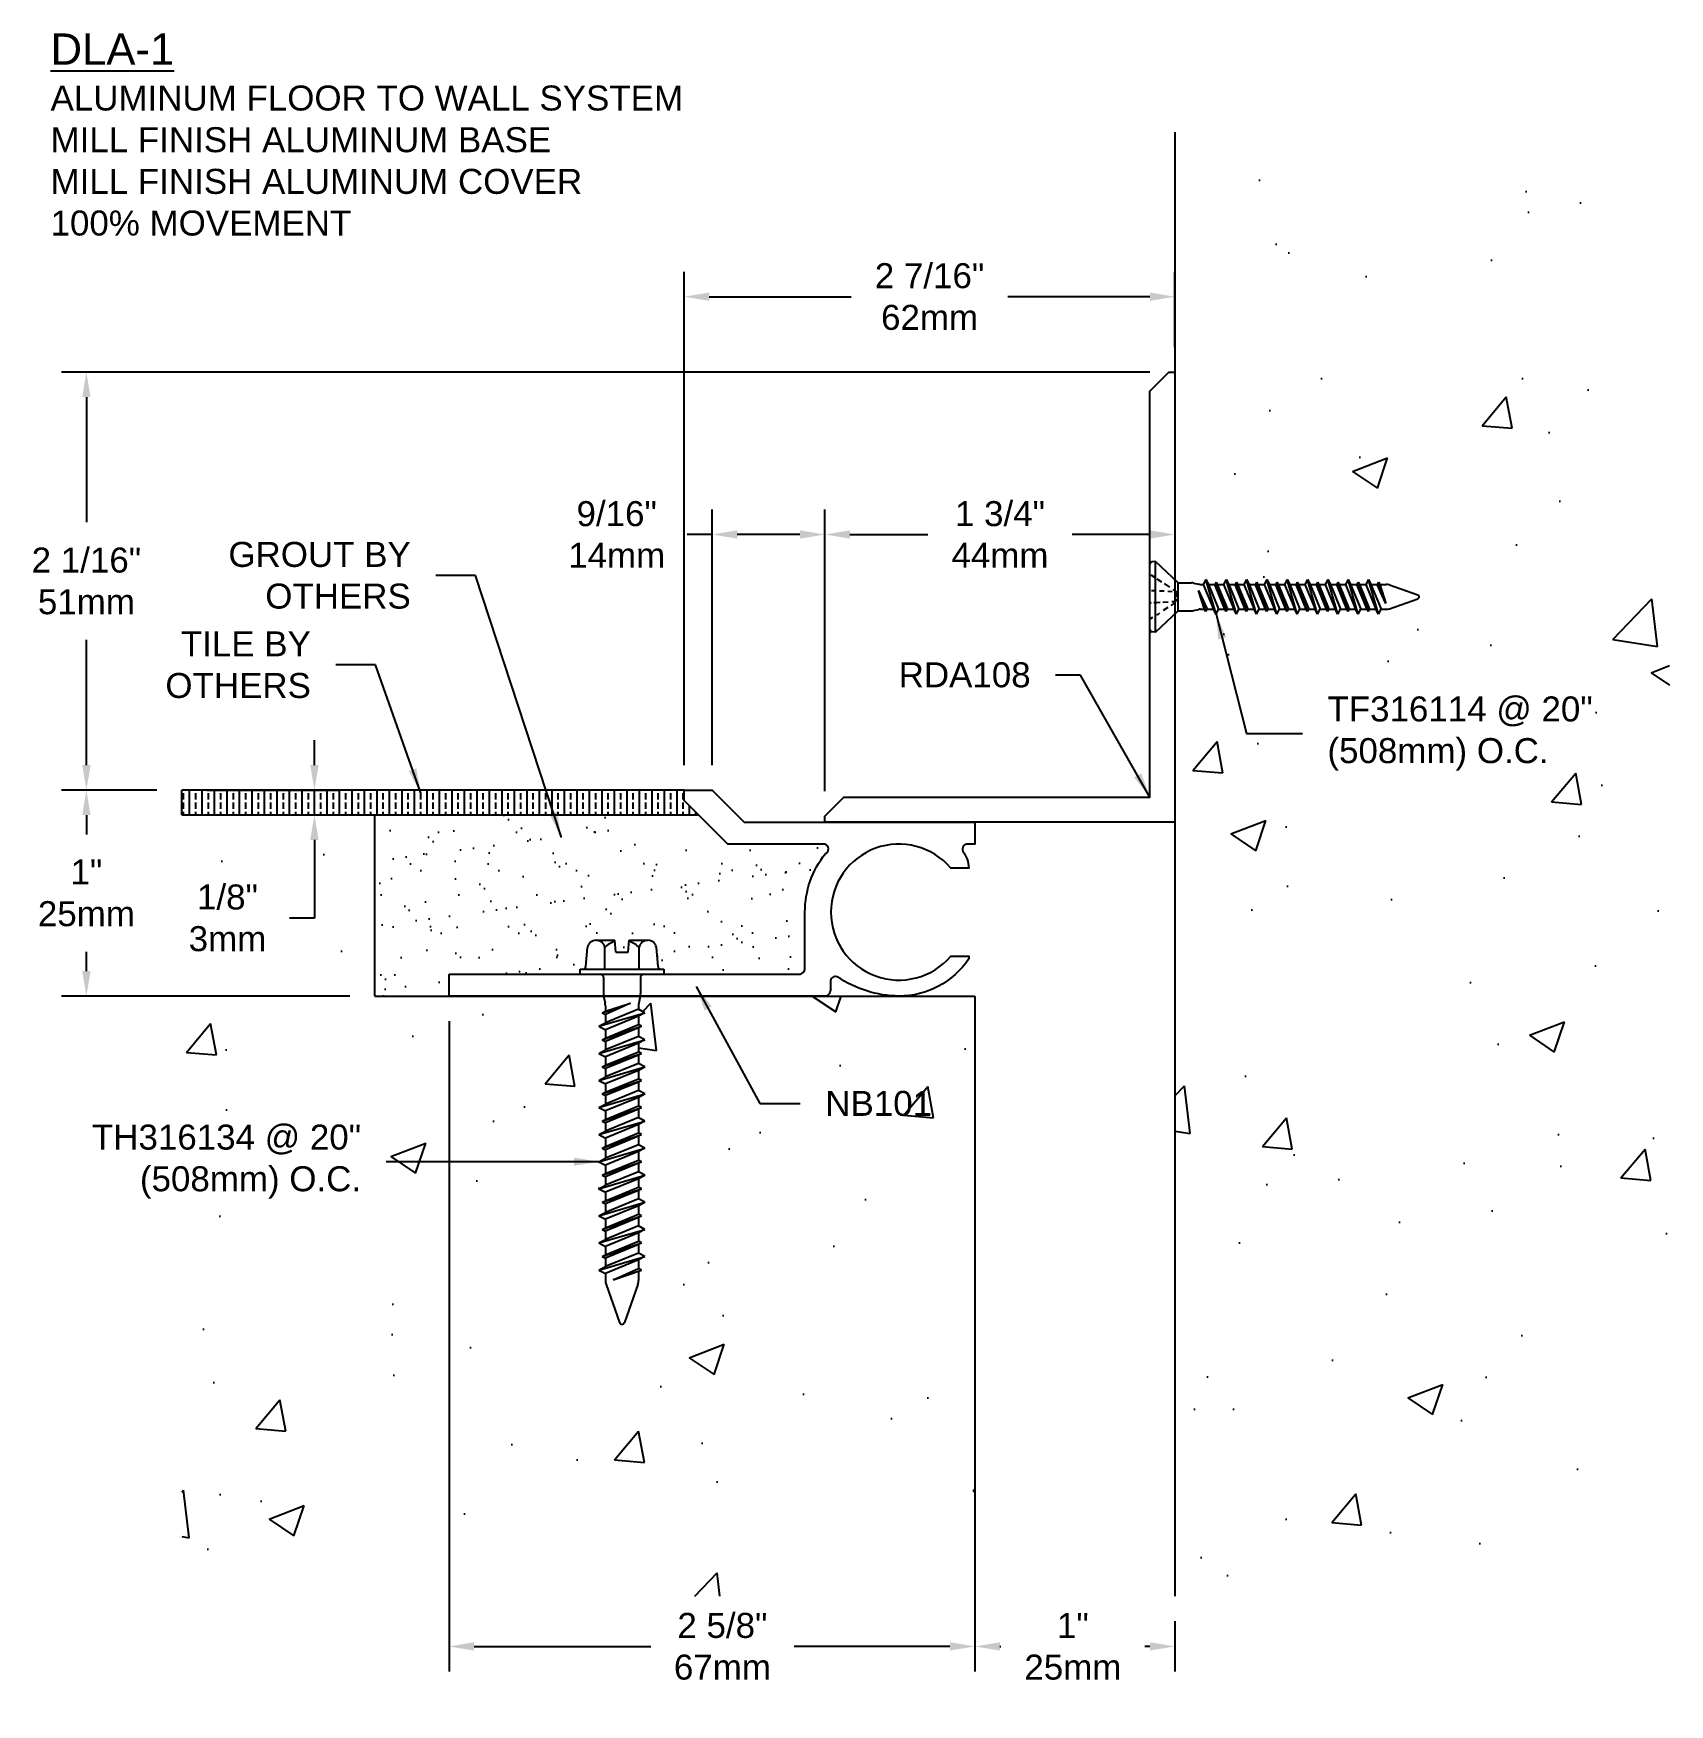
# Model space of a CAD drawing. Header units: inches. Extents: x 1.78 to 9.96, y 2.07 to 10.42.
import ezdxf

# ---------------------------------------------------------------- set-up
doc = ezdxf.new("R2010")
doc.units = ezdxf.units.IN
doc.header["$MEASUREMENT"] = 0
for name, color, linetype in [('ANCHORS', 4, 'Continuous'), ('CONDITIONS', 1, 'Continuous'), ('DIMENSIONS', 3, 'Continuous'), ('METALS', 7, 'Continuous'), ('TEXT', 2, 'Continuous')]:
    doc.layers.add(name, color=color, linetype=linetype)
doc.styles.add('ARIAL', font='arial.ttf')
doc.dimstyles.new('Arial', dxfattribs={"dimtxt": 0.125, "dimasz": 0.125, "dimexe": 0.125, "dimexo": 0.125, "dimgap": 0.125, "dimtad": 0, "dimtih": 1, "dimtoh": 1, "dimdec": 4, "dimzin": 3, "dimdsep": 46, "dimlunit": 4, "dimtxsty": 'ARIAL', "dimcen": 0.125, "dimadec": 0, "dimazin": 0, "dimtfac": 1, "dimtdec": 4, "dimtofl": 0, "dimtmove": 0, "dimatfit": 3, "dimfxl": 0, "dimfrac": 2, "dimtolj": 1, "dimtzin": 0, "dimarcsym": 0})

# ---------------------------------------------------------------- blocks, each defined once
blk = doc.blocks.new('*D0')
at = {"layer": 'Defpoints', "color": 0}
for p in [(7.4895, 8.6405), (7.4895, 7.9184), (5.7395, 6.5105)]:
    blk.add_point(p, dxfattribs=at)
at = {"layer": 'DIMENSIONS', "color": 0, "lineweight": -2}
for p, q in [((7.4895, 8.5155), (7.4895, 7.7934)), ((5.7395, 6.6355), (5.7395, 8.0434)), ((5.8645, 7.9184), (6.2537, 7.9184)), ((7.3645, 7.9184), (6.9753, 7.9184))]:
    blk.add_line(p, q, dxfattribs=at)
at = {"layer": 'DIMENSIONS', "color": 0}
for points in [[(5.8645, 7.9392), (5.8645, 7.8975), (5.7395, 7.9184)], [(7.3645, 7.9392), (7.3645, 7.8975), (7.4895, 7.9184)]]:
    blk.add_solid(points, dxfattribs=at)
at = {"layer": 'DIMENSIONS', "color": 0, "insert": (6.6145, 7.9184), "char_height": 0.125, "attachment_point": 5, "style": 'ARIAL'}
blk.add_mtext('\\A1;1 3/4"\\P44mm', dxfattribs=at)
blk = doc.blocks.new('TH14134')
for p, q in [((-0.129, 0.17), (-0.0362, 0.17)), ((-0.031, 0.11), (-0.0362, 0.17)), ((0.031, 0.11), (0.0362, 0.17)), ((0.0362, 0.17), (0.129, 0.17)), ((-0.1803, 0.0387), (-0.172, 0.1335)), ((-0.086, 0.025), (-0.086, 0.1335)), ((-0.031, 0.11), (0.031, 0.11)), ((0.086, 0.025), (0.086, 0.1335)), ((0.1803, 0.0387), (0.172, 0.1335)), ((-0.209, 0), (-0.209, 0.025)), ((-0.209, 0.025), (0.209, 0.025)), ((-0.209, 0), (0.209, 0)), ((0.209, 0.025), (0.209, 0)), ((-0.093, -0.0147), (-0.093, -0.0974)), ((0.093, -0.0147), (0.093, -0.0974)), ((-0.0983, -0.1927), (0.0428, -0.1441)), ((-0.0917, -0.1102), (-0.0843, -0.1448)), ((-0.083, -0.1845), (0.0428, -0.1441)), ((0.0428, -0.1441), (-0.083, -0.2009)), ((-0.083, -0.1576), (-0.083, -0.1845)), ((0.083, -0.1576), (0.083, -0.1755)), ((0.0917, -0.1102), (0.0843, -0.1448)), ((-0.115, -0.2604), (0.115, -0.1927)), ((-0.115, -0.2604), (-0.083, -0.2432)), ((-0.0983, -0.1927), (-0.083, -0.1845)), ((-0.0983, -0.1927), (-0.083, -0.2009)), ((0.083, -0.1755), (-0.083, -0.2432)), ((-0.083, -0.2009), (-0.083, -0.2432)), ((0.083, -0.2099), (-0.083, -0.2776)), ((0.115, -0.1927), (0.083, -0.1755)), ((0.115, -0.1927), (0.083, -0.2099)), ((0.083, -0.2099), (0.083, -0.2522)), ((-0.115, -0.2604), (-0.083, -0.2776)), ((-0.115, -0.3958), (0.115, -0.3281)), ((-0.0983, -0.3281), (0.0983, -0.2604)), ((-0.0983, -0.3281), (-0.083, -0.3199)), ((-0.0983, -0.3281), (-0.083, -0.3363)), ((-0.083, -0.3199), (0.083, -0.2522)), ((0.083, -0.2686), (-0.083, -0.3363)), ((-0.083, -0.2776), (-0.083, -0.3199)), ((0.083, -0.3109), (-0.083, -0.3786)), ((0.0983, -0.2604), (0.083, -0.2522)), ((0.0983, -0.2604), (0.083, -0.2686)), ((0.083, -0.2686), (0.083, -0.3109)), ((0.115, -0.3281), (0.083, -0.3109)), ((0.115, -0.3281), (0.083, -0.3454)), ((-0.115, -0.3958), (-0.083, -0.3786)), ((-0.115, -0.3958), (-0.083, -0.4131)), ((-0.0983, -0.4635), (0.0983, -0.3958)), ((-0.083, -0.3363), (-0.083, -0.3786)), ((0.083, -0.3454), (-0.083, -0.4131)), ((-0.083, -0.4553), (0.083, -0.3876)), ((0.083, -0.4041), (-0.083, -0.4718)), ((-0.083, -0.4131), (-0.083, -0.4553)), ((0.083, -0.3454), (0.083, -0.3876)), ((0.0983, -0.3958), (0.083, -0.3876)), ((0.0983, -0.3958), (0.083, -0.4041)), ((0.083, -0.4041), (0.083, -0.4463)), ((-0.115, -0.5312), (0.115, -0.4635)), ((-0.0983, -0.4635), (-0.083, -0.4553)), ((-0.0983, -0.4635), (-0.083, -0.4718)), ((0.083, -0.4463), (-0.083, -0.514)), ((-0.083, -0.4718), (-0.083, -0.514)), ((0.083, -0.4808), (-0.083, -0.5485)), ((0.115, -0.4635), (0.083, -0.4463)), ((0.115, -0.4635), (0.083, -0.4808)), ((0.083, -0.4808), (0.083, -0.523)), ((-0.115, -0.5312), (-0.083, -0.514)), ((-0.115, -0.5312), (-0.083, -0.5485)), ((-0.0983, -0.599), (0.0983, -0.5312)), ((-0.083, -0.5907), (0.083, -0.523)), ((0.083, -0.5395), (-0.083, -0.6072)), ((-0.083, -0.5485), (-0.083, -0.5907)), ((0.083, -0.5817), (-0.083, -0.6494)), ((0.0983, -0.5312), (0.083, -0.523)), ((0.0983, -0.5312), (0.083, -0.5395)), ((0.083, -0.5395), (0.083, -0.5817)), ((0.115, -0.599), (0.083, -0.5817)), ((-0.115, -0.6667), (0.115, -0.599)), ((-0.115, -0.6667), (-0.083, -0.6494)), ((-0.115, -0.6667), (-0.083, -0.6839)), ((-0.0983, -0.599), (-0.083, -0.5907)), ((-0.0983, -0.599), (-0.083, -0.6072)), ((-0.0983, -0.7344), (0.0983, -0.6667)), ((-0.083, -0.6072), (-0.083, -0.6494)), ((0.083, -0.6162), (-0.083, -0.6839)), ((-0.083, -0.7262), (0.083, -0.6584)), ((0.115, -0.599), (0.083, -0.6162)), ((0.083, -0.6162), (0.083, -0.6584)), ((0.0983, -0.6667), (0.083, -0.6584)), ((0.0983, -0.6667), (0.083, -0.6749)), ((-0.115, -0.8021), (0.115, -0.7344)), ((-0.0983, -0.7344), (-0.083, -0.7262)), ((-0.0983, -0.7344), (-0.083, -0.7426)), ((0.083, -0.6749), (-0.083, -0.7426)), ((-0.083, -0.6839), (-0.083, -0.7262)), ((0.083, -0.7171), (-0.083, -0.7849)), ((-0.083, -0.7426), (-0.083, -0.7849)), ((0.083, -0.7516), (-0.083, -0.8193)), ((0.083, -0.6749), (0.083, -0.7171)), ((0.115, -0.7344), (0.083, -0.7171)), ((0.115, -0.7344), (0.083, -0.7516)), ((0.083, -0.7516), (0.083, -0.7939)), ((-0.115, -0.8021), (-0.083, -0.7849)), ((-0.115, -0.8021), (-0.083, -0.8193)), ((-0.0983, -0.8698), (0.0983, -0.8021)), ((-0.083, -0.8616), (0.083, -0.7939)), ((0.083, -0.8103), (-0.083, -0.878)), ((-0.083, -0.8193), (-0.083, -0.8616)), ((0.0983, -0.8021), (0.083, -0.7939)), ((0.0983, -0.8021), (0.083, -0.8103)), ((0.083, -0.8103), (0.083, -0.8526)), ((-0.115, -0.9375), (0.115, -0.8698)), ((-0.0983, -0.8698), (-0.083, -0.8616)), ((-0.0983, -0.8698), (-0.083, -0.878)), ((0.083, -0.8526), (-0.083, -0.9203)), ((-0.083, -0.878), (-0.083, -0.9203)), ((0.083, -0.887), (-0.083, -0.9547)), ((0.115, -0.8698), (0.083, -0.8526)), ((0.115, -0.8698), (0.083, -0.887)), ((0.083, -0.887), (0.083, -0.9293)), ((-0.115, -0.9375), (-0.083, -0.9203)), ((-0.115, -0.9375), (-0.083, -0.9547)), ((-0.0983, -1.0052), (0.0983, -0.9375)), ((-0.0983, -1.0052), (-0.083, -0.997)), ((-0.083, -0.997), (0.083, -0.9293)), ((0.083, -0.9457), (-0.083, -1.0134)), ((-0.083, -0.9547), (-0.083, -0.997)), ((0.083, -0.988), (-0.083, -1.0557)), ((0.0983, -0.9375), (0.083, -0.9293)), ((0.0983, -0.9375), (0.083, -0.9457)), ((0.083, -0.9457), (0.083, -0.988)), ((0.115, -1.0052), (0.083, -0.988)), ((-0.115, -1.0729), (0.115, -1.0052)), ((-0.115, -1.0729), (-0.083, -1.0557)), ((-0.115, -1.0729), (-0.083, -1.0901)), ((-0.0983, -1.0052), (-0.083, -1.0134)), ((-0.0983, -1.1406), (0.0983, -1.0729)), ((-0.083, -1.0134), (-0.083, -1.0557)), ((0.083, -1.0224), (-0.083, -1.0901)), ((-0.083, -1.1324), (0.083, -1.0647)), ((0.083, -1.0811), (-0.083, -1.1488)), ((0.115, -1.0052), (0.083, -1.0224)), ((0.083, -1.0224), (0.083, -1.0647)), ((0.0983, -1.0729), (0.083, -1.0647)), ((0.0983, -1.0729), (0.083, -1.0811)), ((0.083, -1.0811), (0.083, -1.1234)), ((-0.115, -1.2083), (0.115, -1.1406)), ((-0.0983, -1.1406), (-0.083, -1.1324)), ((-0.0983, -1.1406), (-0.083, -1.1488)), ((-0.083, -1.0901), (-0.083, -1.1324)), ((0.083, -1.1234), (-0.083, -1.1911)), ((-0.083, -1.1488), (-0.083, -1.1911)), ((0.083, -1.1579), (-0.083, -1.2256)), ((0.115, -1.1406), (0.083, -1.1234)), ((0.115, -1.1406), (0.083, -1.1579)), ((0.083, -1.1579), (0.083, -1.2001)), ((-0.115, -1.2083), (-0.083, -1.1911)), ((-0.115, -1.2083), (-0.083, -1.2256)), ((-0.0983, -1.276), (0.0983, -1.2083)), ((-0.083, -1.2678), (0.083, -1.2001)), ((0.083, -1.2166), (-0.083, -1.2843)), ((-0.083, -1.2256), (-0.083, -1.2678)), ((0.0983, -1.2083), (0.083, -1.2001)), ((0.0983, -1.2083), (0.083, -1.2166)), ((0.083, -1.2166), (0.083, -1.2588)), ((-0.115, -1.3437), (0.115, -1.276)), ((-0.115, -1.3437), (-0.083, -1.3265)), ((-0.0983, -1.276), (-0.083, -1.2678)), ((-0.0983, -1.276), (-0.083, -1.2843)), ((0.083, -1.2588), (-0.083, -1.3265)), ((-0.083, -1.2843), (-0.083, -1.3265)), ((0.083, -1.2933), (-0.083, -1.361)), ((-0.083, -1.4032), (0.083, -1.3355)), ((0.115, -1.276), (0.083, -1.2588)), ((0.115, -1.276), (0.083, -1.2933)), ((0.083, -1.2933), (0.083, -1.3355)), ((0.0983, -1.3437), (0.083, -1.3355)), ((-0.115, -1.3437), (-0.083, -1.361)), ((-0.115, -1.4792), (0.115, -1.4115)), ((-0.0983, -1.4115), (0.0983, -1.3437)), ((-0.0983, -1.4115), (-0.083, -1.4032)), ((-0.0983, -1.4115), (-0.083, -1.4197)), ((0.083, -1.352), (-0.083, -1.4197)), ((-0.083, -1.361), (-0.083, -1.4032)), ((0.083, -1.3942), (-0.083, -1.4619)), ((-0.083, -1.4197), (-0.083, -1.4619)), ((0.0983, -1.3437), (0.083, -1.352)), ((0.083, -1.352), (0.083, -1.3942)), ((0.115, -1.4115), (0.083, -1.3942)), ((0.115, -1.4115), (0.083, -1.4287)), ((-0.115, -1.4792), (-0.083, -1.4619)), ((-0.115, -1.4792), (-0.083, -1.4964)), ((0.083, -1.4287), (-0.083, -1.4964)), ((-0.083, -1.4964), (-0.083, -1.5309)), ((-0.0447, -1.5284), (0.083, -1.4709)), ((-0.0447, -1.5284), (0.0983, -1.4792)), ((0.083, -1.4874), (-0.0447, -1.5284)), ((0.083, -1.4287), (0.083, -1.4709)), ((0.0983, -1.4792), (0.083, -1.4709)), ((0.0983, -1.4792), (0.083, -1.4874)), ((0.083, -1.4874), (0.083, -1.5309)), ((-0.0795, -1.5514), (-0.0129, -1.7417)), ((0.0795, -1.5514), (0.0129, -1.7417))]:
    blk.add_line(p, q)
for centre, radius, start, end in [((-0.129, 0.1264), 0.0436, 9.28497, 170.71503), ((0.129, 0.1264), 0.0436, 9.28497, 170.71503), ((0, 0.0505), 0.1195, 107.42152, 136.04074), ((0, 0.0505), 0.1195, 43.95926, 72.57848), ((-0.1952, 0.04), 0.015, 270, 355), ((0.1952, 0.04), 0.015, 185, 270), ((-0.1077, -0.0147), 0.0147, 0, 90), ((0.1077, -0.0147), 0.0147, 90, 180), ((-0.031, -0.0974), 0.062, 180, 191.9357), ((-0.145, -0.1576), 0.062, 0, 11.9357), ((0.145, -0.1576), 0.062, 168.0643, 180), ((0.031, -0.0974), 0.062, 348.0643, 0), ((-0.021, -1.5309), 0.062, 180, 199.30575), ((0.021, -1.5309), 0.062, 340.69425, 0), ((0, -1.7359), 0.0141, 204.10008, 335.89992)]:
    blk.add_arc(centre, radius, start, end)
blk = doc.blocks.new('*D2')
at = {"layer": 'Defpoints', "color": 0}
for p in [(6.4895, 2.6099), (7.4895, 2.6099), (7.4895, 2.3585)]:
    blk.add_point(p, dxfattribs=at)
at = {"layer": 'DIMENSIONS', "color": 0, "lineweight": -2}
for p, q in [((6.4895, 2.4849), (6.4895, 2.2335)), ((7.4895, 2.4849), (7.4895, 2.2335)), ((6.6145, 2.3585), (6.6196, 2.3585)), ((7.3645, 2.3585), (7.3384, 2.3585))]:
    blk.add_line(p, q, dxfattribs=at)
at = {"layer": 'DIMENSIONS', "color": 0}
for points in [[(6.6145, 2.3793), (6.6145, 2.3377), (6.4895, 2.3585)], [(7.3645, 2.3793), (7.3645, 2.3377), (7.4895, 2.3585)]]:
    blk.add_solid(points, dxfattribs=at)
at = {"layer": 'DIMENSIONS', "color": 0, "insert": (6.979, 2.3585), "char_height": 0.125, "attachment_point": 5, "style": 'ARIAL'}
blk.add_mtext('\\A1;1"\\P25mm', dxfattribs=at)
blk = doc.blocks.new('*D3')
at = {"layer": 'Defpoints', "color": 0}
for p in [(7.4895, 9.1074), (7.4895, 8.7305), (5.0355, 6.6405)]:
    blk.add_point(p, dxfattribs=at)
at = {"layer": 'DIMENSIONS', "color": 0, "lineweight": -2}
for p, q in [((5.0355, 6.7655), (5.0355, 9.2324)), ((7.4895, 8.8555), (7.4895, 9.2324)), ((5.1605, 9.1074), (5.8704, 9.1074)), ((7.3645, 9.1074), (6.6546, 9.1074))]:
    blk.add_line(p, q, dxfattribs=at)
at = {"layer": 'DIMENSIONS', "color": 0}
for points in [[(5.1605, 9.1282), (5.1605, 9.0865), (5.0355, 9.1074)], [(7.3645, 9.1282), (7.3645, 9.0865), (7.4895, 9.1074)]]:
    blk.add_solid(points, dxfattribs=at)
at = {"layer": 'DIMENSIONS', "color": 0, "insert": (6.2625, 9.1074), "char_height": 0.125, "attachment_point": 5, "style": 'ARIAL'}
blk.add_mtext('\\A1;2 7/16"\\P62mm', dxfattribs=at)
blk = doc.blocks.new('*D4')
at = {"layer": 'Defpoints', "color": 0}
for p in [(5.1755, 7.9184), (5.1755, 6.6405), (5.7395, 6.5105)]:
    blk.add_point(p, dxfattribs=at)
at = {"layer": 'DIMENSIONS', "color": 0, "lineweight": -2}
for p, q in [((5.1755, 6.7655), (5.1755, 8.0434)), ((5.7395, 6.6355), (5.7395, 8.0434)), ((5.1755, 7.9184), (5.0505, 7.9184)), ((5.6145, 7.9184), (5.3005, 7.9184))]:
    blk.add_line(p, q, dxfattribs=at)
at = {"layer": 'DIMENSIONS', "color": 0}
for points in [[(5.3005, 7.9392), (5.3005, 7.8975), (5.1755, 7.9184)], [(5.6145, 7.9392), (5.6145, 7.8975), (5.7395, 7.9184)]]:
    blk.add_solid(points, dxfattribs=at)
at = {"layer": 'DIMENSIONS', "color": 0, "insert": (4.6981, 7.9184), "char_height": 0.125, "attachment_point": 5, "style": 'ARIAL'}
blk.add_mtext('\\A1;9/16"\\P14mm', dxfattribs=at)
blk = doc.blocks.new('*D5')
at = {"layer": 'Defpoints', "color": 0}
for p in [(2.0466, 6.6405), (2.524, 6.6405), (3.4895, 5.6101)]:
    blk.add_point(p, dxfattribs=at)
at = {"layer": 'DIMENSIONS', "color": 0, "lineweight": -2}
for p, q in [((2.399, 6.6405), (1.9216, 6.6405)), ((2.0466, 6.5155), (2.0466, 6.4189)), ((2.0466, 5.7351), (2.0466, 5.8324)), ((3.3645, 5.6101), (1.9216, 5.6101))]:
    blk.add_line(p, q, dxfattribs=at)
at = {"layer": 'DIMENSIONS', "color": 0}
for points in [[(2.0258, 6.5155), (2.0675, 6.5155), (2.0466, 6.6405)], [(2.0258, 5.7351), (2.0675, 5.7351), (2.0466, 5.6101)]]:
    blk.add_solid(points, dxfattribs=at)
at = {"layer": 'DIMENSIONS', "color": 0, "insert": (2.0466, 6.1257), "char_height": 0.125, "attachment_point": 5, "style": 'ARIAL'}
blk.add_mtext('\\A1;1"\\P25mm', dxfattribs=at)
blk = doc.blocks.new('*D6')
at = {"layer": 'Defpoints', "color": 0}
for p in [(2.524, 6.6405), (2.524, 6.5164), (3.1867, 6.5164)]:
    blk.add_point(p, dxfattribs=at)
at = {"layer": 'DIMENSIONS', "color": 0, "lineweight": -2}
for p, q in [((3.1867, 6.7655), (3.1867, 6.8905)), ((2.649, 6.6405), (3.3117, 6.6405)), ((2.649, 6.5164), (3.3117, 6.5164)), ((3.1867, 6.3914), (3.1867, 6.0007)), ((3.1867, 6.0007), (3.0617, 6.0007))]:
    blk.add_line(p, q, dxfattribs=at)
at = {"layer": 'DIMENSIONS', "color": 0}
for points in [[(3.1659, 6.7655), (3.2075, 6.7655), (3.1867, 6.6405)], [(3.1659, 6.3914), (3.2075, 6.3914), (3.1867, 6.5164)]]:
    blk.add_solid(points, dxfattribs=at)
at = {"layer": 'DIMENSIONS', "color": 0, "insert": (2.752, 6.0007), "char_height": 0.125, "attachment_point": 5, "style": 'ARIAL'}
blk.add_mtext('\\A1;1/8"\\P3mm', dxfattribs=at)
blk = doc.blocks.new('NB101')
at = {"color": 7}
blk.add_lwpolyline([(0, 0.1097), (1.7498, 0.1097, 0.414214), (1.7798, 0.1397), (1.7798, 0.42, -0.169148), (1.8817, 0.7124, 0.705453), (1.8795, 0.7602), (1.3938, 0.7604), (1.1758, 0.9785), (1.1758, 1.0304), (1.3158, 1.0304), (1.4757, 0.8704), (2.6298, 0.8704), (2.6298, 0.76), (2.594, 0.76, 0.552863), (2.5687, 0.7246, -0.162306), (2.5988, 0.64), (2.509, 0.64, 2.723771), (2.509, 0.2), (2.5988, 0.2), (2.5988, 0.1863, -0.25024), (2.2498, 0, -0.145549), (1.9411, 0.0973, 0.525468), (1.907, 0.0706), (1.907, 0.03, -0.414214), (1.877, 0), (0, 0)], format="xyb", close=True, dxfattribs=at)
blk = doc.blocks.new('*D8')
at = {"layer": 'Defpoints', "color": 0}
for p in [(3.8597, 5.6101), (6.4895, 3.1092), (6.4895, 2.3585)]:
    blk.add_point(p, dxfattribs=at)
at = {"layer": 'DIMENSIONS', "color": 0, "lineweight": -2}
for p, q in [((3.8597, 5.4851), (3.8597, 2.2335)), ((6.4895, 2.9842), (6.4895, 2.2335)), ((3.9847, 2.3585), (4.8681, 2.3585)), ((6.3645, 2.3585), (5.5854, 2.3585))]:
    blk.add_line(p, q, dxfattribs=at)
at = {"layer": 'DIMENSIONS', "color": 0}
for points in [[(3.9847, 2.3793), (3.9847, 2.3377), (3.8597, 2.3585)], [(6.3645, 2.3793), (6.3645, 2.3377), (6.4895, 2.3585)]]:
    blk.add_solid(points, dxfattribs=at)
at = {"layer": 'DIMENSIONS', "color": 0, "insert": (5.2267, 2.3585), "char_height": 0.125, "attachment_point": 5, "style": 'ARIAL'}
blk.add_mtext('\\A1;2 5/8"\\P67mm', dxfattribs=at)
blk = doc.blocks.new('TF-316114')
for p, q in [((-0.1634, 0), (0.1634, 0)), ((-0.1042, -0.0127), (-0.1125, 0)), ((-0.1762, -0.0285), (-0.1747, -0.0103)), ((-0.1762, -0.0285), (0.1762, -0.0285)), ((-0.1762, -0.0285), (-0.0698, -0.141)), ((-0.0815, -0.0472), (-0.0915, -0.0321)), ((-0.0533, -0.0902), (-0.0691, -0.0662)), ((-0.0308, -0.0055), (-0.0311, -0.0002)), ((-0.0297, -0.0263), (-0.0301, -0.0195)), ((-0.0284, -0.051), (-0.0294, -0.0323)), ((-0.0263, -0.091), (-0.0277, -0.065)), ((0.0274, -0.0703), (0.0286, -0.0479)), ((0.0297, -0.0255), (0.0306, -0.0085)), ((0.0662, -0.0707), (0.0485, -0.0976)), ((0.0698, -0.141), (0.1762, -0.0285)), ((0.0898, -0.0346), (0.0746, -0.0579)), ((0.1095, -0.0045), (0.0979, -0.0223)), ((0.1762, -0.0285), (0.1747, -0.0103)), ((-0.0698, -0.141), (0.0698, -0.141)), ((-0.0698, -0.141), (-0.0698, -0.2081)), ((-0.0307, -0.1248), (-0.0441, -0.1044)), ((-0.0245, -0.1261), (-0.0253, -0.1097)), ((-0.024, -0.135), (-0.0107, -0.135)), ((-0.0018, -0.135), (0.0183, -0.135)), ((0.0373, -0.1147), (0.024, -0.135)), ((0.024, -0.135), (0.0245, -0.1246)), ((0.0253, -0.1104), (0.0264, -0.0896)), ((0.0698, -0.141), (0.0698, -0.2081)), ((-0.0737, -0.2796), (0.0321, -0.2431)), ((-0.0687, -0.2177), (-0.0633, -0.2437)), ((-0.0623, -0.2734), (0.0321, -0.2431)), ((0.0321, -0.2431), (-0.0623, -0.2858)), ((0.0687, -0.2177), (0.0633, -0.2437)), ((-0.0863, -0.3304), (0.0862, -0.2796)), ((-0.0863, -0.3304), (-0.0623, -0.3175)), ((-0.0863, -0.3304), (-0.0623, -0.3433)), ((-0.0737, -0.2796), (-0.0623, -0.2734)), ((-0.0737, -0.2796), (-0.0623, -0.2858)), ((-0.0737, -0.3812), (0.0737, -0.3304)), ((-0.0623, -0.2533), (-0.0623, -0.2734)), ((0.0622, -0.2667), (-0.0623, -0.3175)), ((-0.0623, -0.2858), (-0.0623, -0.3175)), ((0.0622, -0.2925), (-0.0623, -0.3433)), ((-0.0623, -0.375), (0.0622, -0.3242)), ((0.0622, -0.2925), (0.0622, -0.3242)), ((0.0737, -0.3304), (0.0622, -0.3242)), ((0.0737, -0.3304), (0.0622, -0.3365)), ((0.0622, -0.2533), (0.0622, -0.2667)), ((0.0862, -0.2796), (0.0622, -0.2667)), ((0.0862, -0.2796), (0.0622, -0.2925)), ((-0.0863, -0.4319), (0.0862, -0.3812)), ((-0.0737, -0.3812), (-0.0623, -0.375)), ((-0.0737, -0.3812), (-0.0623, -0.3873)), ((0.0622, -0.3365), (-0.0623, -0.3873)), ((-0.0623, -0.3433), (-0.0623, -0.375)), ((0.0622, -0.3682), (-0.0623, -0.419)), ((-0.0623, -0.3873), (-0.0623, -0.419)), ((0.0622, -0.3941), (-0.0623, -0.4449)), ((0.0622, -0.3365), (0.0622, -0.3682)), ((0.0862, -0.3812), (0.0622, -0.3682)), ((0.0862, -0.3812), (0.0622, -0.3941)), ((0.0622, -0.3941), (0.0622, -0.4258)), ((-0.0863, -0.4319), (-0.0623, -0.419)), ((-0.0863, -0.4319), (-0.0623, -0.4449)), ((-0.0863, -0.5335), (0.0862, -0.4827)), ((-0.0737, -0.4827), (0.0737, -0.4319)), ((-0.0737, -0.4827), (-0.0623, -0.4766)), ((-0.0737, -0.4827), (-0.0623, -0.4889)), ((-0.0623, -0.4766), (0.0622, -0.4258)), ((0.0622, -0.4381), (-0.0623, -0.4889)), ((-0.0623, -0.4449), (-0.0623, -0.4766)), ((0.0622, -0.4698), (-0.0623, -0.5206)), ((-0.0623, -0.4889), (-0.0623, -0.5206)), ((0.0622, -0.4956), (-0.0623, -0.5464)), ((0.0737, -0.4319), (0.0622, -0.4258)), ((0.0737, -0.4319), (0.0622, -0.4381)), ((0.0622, -0.4381), (0.0622, -0.4698)), ((0.0862, -0.4827), (0.0622, -0.4698)), ((0.0862, -0.4827), (0.0622, -0.4956)), ((0.0622, -0.4956), (0.0622, -0.5273)), ((-0.0863, -0.5335), (-0.0623, -0.5206)), ((-0.0863, -0.5335), (-0.0623, -0.5464)), ((-0.0863, -0.6351), (0.0862, -0.5843)), ((-0.0737, -0.5843), (0.0737, -0.5335)), ((-0.0737, -0.5843), (-0.0623, -0.5781)), ((-0.0737, -0.5843), (-0.0623, -0.5904)), ((-0.0623, -0.5781), (0.0622, -0.5273)), ((0.0622, -0.5397), (-0.0623, -0.5904)), ((-0.0623, -0.5464), (-0.0623, -0.5781)), ((0.0622, -0.5714), (-0.0623, -0.6221)), ((0.0737, -0.5335), (0.0622, -0.5273)), ((0.0737, -0.5335), (0.0622, -0.5397)), ((0.0622, -0.5397), (0.0622, -0.5714)), ((0.0862, -0.5843), (0.0622, -0.5714)), ((0.0862, -0.5843), (0.0622, -0.5972)), ((-0.0863, -0.6351), (-0.0623, -0.6221)), ((-0.0863, -0.6351), (-0.0623, -0.648)), ((-0.0737, -0.6858), (0.0737, -0.6351)), ((-0.0623, -0.5904), (-0.0623, -0.6221)), ((0.0622, -0.5972), (-0.0623, -0.648)), ((-0.0623, -0.6797), (0.0622, -0.6289)), ((0.0622, -0.6412), (-0.0623, -0.692)), ((-0.0623, -0.648), (-0.0623, -0.6797)), ((0.0622, -0.5972), (0.0622, -0.6289)), ((0.0737, -0.6351), (0.0622, -0.6289)), ((0.0737, -0.6351), (0.0622, -0.6412)), ((0.0622, -0.6412), (0.0622, -0.6729)), ((-0.0863, -0.7366), (0.0862, -0.6858)), ((-0.0863, -0.7366), (-0.0623, -0.7237)), ((-0.0863, -0.7366), (-0.0623, -0.7495)), ((-0.0737, -0.6858), (-0.0623, -0.6797)), ((-0.0737, -0.6858), (-0.0623, -0.692)), ((-0.0737, -0.7874), (0.0737, -0.7366)), ((0.0622, -0.6729), (-0.0623, -0.7237)), ((-0.0623, -0.692), (-0.0623, -0.7237)), ((0.0622, -0.6988), (-0.0623, -0.7495)), ((-0.0623, -0.7812), (0.0622, -0.7305)), ((0.0622, -0.7428), (-0.0623, -0.7936)), ((-0.0623, -0.7495), (-0.0623, -0.7812)), ((0.0862, -0.6858), (0.0622, -0.6729)), ((0.0862, -0.6858), (0.0622, -0.6988)), ((0.0622, -0.6988), (0.0622, -0.7305)), ((0.0737, -0.7366), (0.0622, -0.7305)), ((0.0737, -0.7366), (0.0622, -0.7428)), ((0.0622, -0.7428), (0.0622, -0.7745)), ((-0.0863, -0.8382), (0.0862, -0.7874)), ((-0.0863, -0.8382), (-0.0623, -0.8253)), ((-0.0737, -0.7874), (-0.0623, -0.7812)), ((-0.0737, -0.7874), (-0.0623, -0.7936)), ((0.0622, -0.7745), (-0.0623, -0.8253)), ((-0.0623, -0.7936), (-0.0623, -0.8253)), ((0.0622, -0.8003), (-0.0623, -0.8511)), ((-0.0623, -0.8828), (0.0622, -0.832)), ((0.0862, -0.7874), (0.0622, -0.7745)), ((0.0862, -0.7874), (0.0622, -0.8003)), ((0.0622, -0.8003), (0.0622, -0.832)), ((0.0737, -0.8382), (0.0622, -0.832)), ((-0.0863, -0.8382), (-0.0623, -0.8511)), ((-0.0863, -0.9397), (0.0862, -0.889)), ((-0.0737, -0.889), (0.0737, -0.8382)), ((-0.0737, -0.889), (-0.0623, -0.8828)), ((-0.0737, -0.889), (-0.0623, -0.8951)), ((0.0622, -0.8444), (-0.0623, -0.8951)), ((-0.0623, -0.8511), (-0.0623, -0.8828)), ((0.0622, -0.876), (-0.0623, -0.9268)), ((-0.0623, -0.8951), (-0.0623, -0.9268)), ((0.0622, -0.9019), (-0.0623, -0.9527)), ((0.0737, -0.8382), (0.0622, -0.8444)), ((0.0622, -0.8444), (0.0622, -0.876)), ((0.0862, -0.889), (0.0622, -0.876)), ((0.0862, -0.889), (0.0622, -0.9019)), ((0.0622, -0.9019), (0.0622, -0.9336)), ((-0.0863, -0.9397), (-0.0623, -0.9268)), ((-0.0863, -0.9397), (-0.0623, -0.9527)), ((-0.0863, -1.0413), (0.0862, -0.9905)), ((-0.0737, -0.9905), (0.0737, -0.9397)), ((-0.0737, -0.9905), (-0.0623, -0.9844)), ((-0.0737, -0.9905), (-0.0623, -0.9967)), ((-0.0623, -0.9844), (0.0622, -0.9336)), ((0.0622, -0.9459), (-0.0623, -0.9967)), ((-0.0623, -0.9527), (-0.0623, -0.9844)), ((0.0622, -0.9776), (-0.0623, -1.0284)), ((-0.0623, -0.9967), (-0.0623, -1.0284)), ((0.0737, -0.9397), (0.0622, -0.9336)), ((0.0737, -0.9397), (0.0622, -0.9459)), ((0.0622, -0.9459), (0.0622, -0.9776)), ((0.0862, -0.9905), (0.0622, -0.9776)), ((0.0862, -0.9905), (0.0622, -1.0035)), ((-0.0863, -1.0413), (-0.0623, -1.0284)), ((-0.0863, -1.0413), (-0.0623, -1.0542)), ((-0.0737, -1.0921), (0.0737, -1.0413)), ((-0.0737, -1.0921), (-0.0623, -1.0859)), ((0.0622, -1.0035), (-0.0623, -1.0542)), ((-0.0623, -1.0859), (0.0622, -1.0351)), ((0.0622, -1.0475), (-0.0623, -1.0983)), ((-0.0623, -1.0542), (-0.0623, -1.0859)), ((0.0622, -1.0792), (-0.0623, -1.13)), ((0.0622, -1.0035), (0.0622, -1.0351)), ((0.0737, -1.0413), (0.0622, -1.0351)), ((0.0737, -1.0413), (0.0622, -1.0475)), ((0.0622, -1.0475), (0.0622, -1.0792)), ((0.0862, -1.0921), (0.0622, -1.0792)), ((-0.0863, -1.1429), (0.0862, -1.0921)), ((-0.0863, -1.1429), (-0.0623, -1.13)), ((-0.0863, -1.1429), (-0.0623, -1.1558)), ((-0.0737, -1.0921), (-0.0623, -1.0983)), ((-0.0623, -1.0983), (-0.0623, -1.13)), ((0.0622, -1.105), (-0.0623, -1.1558)), ((-0.0623, -1.1558), (-0.0623, -1.1817)), ((-0.0335, -1.1798), (0.0622, -1.1367)), ((-0.0335, -1.1798), (0.0737, -1.1429)), ((0.0622, -1.149), (-0.0335, -1.1798)), ((0.0862, -1.0921), (0.0622, -1.105)), ((0.0622, -1.105), (0.0622, -1.1367)), ((0.0737, -1.1429), (0.0622, -1.1367)), ((0.0737, -1.1429), (0.0622, -1.149)), ((0.0622, -1.149), (0.0622, -1.1817)), ((-0.0596, -1.197), (-0.0096, -1.3398)), ((0.0596, -1.197), (0.0096, -1.3398))]:
    blk.add_line(p, q)
for centre, radius, start, end in [((-0.1634, -0.0113), 0.0112, 90, 175), ((0.1634, -0.0113), 0.0112, 5, 90), ((-0.0233, -0.2081), 0.0465, 180, 191.9357), ((-0.1088, -0.2533), 0.0465, 0, 11.9357), ((0.1087, -0.2533), 0.0465, 168.0643, 180), ((0.0233, -0.2081), 0.0465, 348.0643, 0), ((-0.0158, -1.1817), 0.0465, 180, 199.30575), ((0.0158, -1.1817), 0.0465, 340.69425, 0), ((0, -1.3354), 0.0106, 204.10008, 335.89992)]:
    blk.add_arc(centre, radius, start, end)
blk = doc.blocks.new('TF316114')
blk.add_blockref('TF-316114', (0, 0))
blk = doc.blocks.new('*D11')
at = {"layer": 'Defpoints', "color": 0}
for p in [(7.4895, 8.7305), (2.0466, 6.6405), (2.524, 6.6405)]:
    blk.add_point(p, dxfattribs=at)
at = {"layer": 'DIMENSIONS', "color": 0, "lineweight": -2}
for p, q in [((7.3645, 8.7305), (1.9216, 8.7305)), ((2.0466, 8.6055), (2.0466, 7.9795)), ((2.0466, 6.7655), (2.0466, 7.3914)), ((2.399, 6.6405), (1.9216, 6.6405))]:
    blk.add_line(p, q, dxfattribs=at)
at = {"layer": 'DIMENSIONS', "color": 0}
for points in [[(2.0258, 8.6055), (2.0675, 8.6055), (2.0466, 8.7305)], [(2.0258, 6.7655), (2.0675, 6.7655), (2.0466, 6.6405)]]:
    blk.add_solid(points, dxfattribs=at)
at = {"layer": 'DIMENSIONS', "color": 0, "insert": (2.0466, 7.6855), "char_height": 0.125, "attachment_point": 5, "style": 'ARIAL'}
blk.add_mtext('\\A1;2 1/16"\\P51mm', dxfattribs=at)
blk = doc.blocks.new('RDA108')
blk.add_lwpolyline([(1.625, 2.155), (1.72, 2.25), (1.75, 2.25), (1.75, 0), (0, 0), (0, 0.03), (0.095, 0.125), (1.625, 0.125)], close=True)

msp = doc.modelspace()

# ---------------------------------------------------------------- hatches: boundary and pattern name
at = {"layer": 'CONDITIONS'}
h = msp.add_hatch(dxfattribs=at)
h.set_pattern_fill('AR-CONC', color=256, scale=0.25, style=0)
h.paths.add_polyline_path([(9.96265, 9.92999), (7.4895, 9.92999), (7.4895, 7.69164), (7.5055, 7.67649), (7.57746, 7.67649), (7.60818, 7.67, 0.0521265), (7.6178, 7.66899), (7.63117, 7.66899), (7.6441, 7.69299), (7.65702, 7.66899), (7.68871, 7.66899), (7.69488, 7.68044), (7.70104, 7.66899), (7.73273, 7.66899), (7.74566, 7.69299), (7.75858, 7.66899), (7.79028, 7.66899), (7.79644, 7.68044), (7.8026, 7.66899), (7.8343, 7.66899), (7.84722, 7.69299), (7.86014, 7.66899), (7.89184, 7.66899), (7.898, 7.68044), (7.90416, 7.66899), (7.93586, 7.66899), (7.94878, 7.69299), (7.96171, 7.66899), (7.9934, 7.66899), (7.99956, 7.68044), (8.00573, 7.66899), (8.03742, 7.66899), (8.05035, 7.69299), (8.06327, 7.66899), (8.09496, 7.66899), (8.10113, 7.68044), (8.10729, 7.66899), (8.13898, 7.66899), (8.15191, 7.69299), (8.16483, 7.66899), (8.19653, 7.66899), (8.20269, 7.68044), (8.20885, 7.66899), (8.24055, 7.66899), (8.25347, 7.69299), (8.26639, 7.66899), (8.29809, 7.66899), (8.30425, 7.68044), (8.31041, 7.66899), (8.34211, 7.66899), (8.35503, 7.69299), (8.36796, 7.66899), (8.39965, 7.66899), (8.40581, 7.68044), (8.41198, 7.66899), (8.44367, 7.66899), (8.4566, 7.69299), (8.46952, 7.66899), (8.50121, 7.66899), (8.50738, 7.68044), (8.51354, 7.66899), (8.54616, 7.66899, -0.084437), (8.56154, 7.66638), (8.70259, 7.61697, -0.7741233), (8.70259, 7.59652), (8.56154, 7.54711, -0.084437), (8.54616, 7.54449), (8.5203, 7.54449), (8.50738, 7.52049), (8.49445, 7.54449), (8.46276, 7.54449), (8.4566, 7.53305), (8.45043, 7.54449), (8.41874, 7.54449), (8.40581, 7.52049), (8.39289, 7.54449), (8.3612, 7.54449), (8.35503, 7.53305), (8.34887, 7.54449), (8.31718, 7.54449), (8.30425, 7.52049), (8.29133, 7.54449), (8.25963, 7.54449), (8.25347, 7.53305), (8.24731, 7.54449), (8.21561, 7.54449), (8.20269, 7.52049), (8.18976, 7.54449), (8.15807, 7.54449), (8.15191, 7.53305), (8.14574, 7.54449), (8.11405, 7.54449), (8.10113, 7.52049), (8.0882, 7.54449), (8.05651, 7.54449), (8.05035, 7.53305), (8.04418, 7.54449), (8.01249, 7.54449), (7.99956, 7.52049), (7.98664, 7.54449), (7.95495, 7.54449), (7.94878, 7.53305), (7.94262, 7.54449), (7.91093, 7.54449), (7.898, 7.52049), (7.88508, 7.54449), (7.85338, 7.54449), (7.84722, 7.53305), (7.84106, 7.54449), (7.80936, 7.54449), (7.79644, 7.52049), (7.78351, 7.54449), (7.75182, 7.54449), (7.74566, 7.53305), (7.73949, 7.54449), (7.7078, 7.54449), (7.69488, 7.52049), (7.68195, 7.54449), (7.65026, 7.54449), (7.6441, 7.53305), (7.63793, 7.54449), (7.6178, 7.54449, 0.0521265), (7.60818, 7.54349), (7.57746, 7.53699), (7.5055, 7.53699), (7.4895, 7.52185), (7.4895, 6.60553), (7.4895, 2.60992), (9.96265, 2.60992)])
h.paths.add_polyline_path([(8.54996, 6.7605), (9.92675, 6.7605), (9.92675, 6.32339), (8.54996, 6.32339)], flags=24)
h.paths.add_polyline_path([(8.77154, 2.88008), (9.27691, 2.88008), (9.27691, 2.66758), (8.77154, 2.66758)], flags=24)
h = msp.add_hatch(dxfattribs=at)
h.set_pattern_fill('ANSI33', color=256, scale=0.25, angle=45, style=0)
h.paths.add_polyline_path([(5.0355, 6.58861), (5.0355, 6.64046), (2.52402, 6.64046), (2.52402, 6.51546), (5.10861, 6.51546)])
h = msp.add_hatch(dxfattribs=at)
h.set_pattern_fill('AR-CONC', color=256, scale=0.25, style=0)
h.paths.add_polyline_path([(6.4895, 5.60992), (4.81624, 5.60992), (4.80884, 5.57493, 0.0521265), (4.8075, 5.56211), (4.8075, 5.54428), (4.8395, 5.52705), (4.8075, 5.50981), (4.8075, 5.46756), (4.82276, 5.45934), (4.8075, 5.45112), (4.8075, 5.40886), (4.8395, 5.39163), (4.8075, 5.3744), (4.8075, 5.33214), (4.82276, 5.32392), (4.8075, 5.3157), (4.8075, 5.27345), (4.8395, 5.25621), (4.8075, 5.23898), (4.8075, 5.19672), (4.82276, 5.18851), (4.8075, 5.18029), (4.8075, 5.13803), (4.8395, 5.1208), (4.8075, 5.10356), (4.8075, 5.06131), (4.82276, 5.05309), (4.8075, 5.04487), (4.8075, 5.00261), (4.8395, 4.98538), (4.8075, 4.96815), (4.8075, 4.92589), (4.82276, 4.91767), (4.8075, 4.90945), (4.8075, 4.8672), (4.8395, 4.84996), (4.8075, 4.83273), (4.8075, 4.79047), (4.82276, 4.78226), (4.8075, 4.77404), (4.8075, 4.73178), (4.8395, 4.71455), (4.8075, 4.69731), (4.8075, 4.65506), (4.82276, 4.64684), (4.8075, 4.63862), (4.8075, 4.59636), (4.8395, 4.57913), (4.8075, 4.5619), (4.8075, 4.51964), (4.82276, 4.51142), (4.8075, 4.5032), (4.8075, 4.46095), (4.8395, 4.44371), (4.8075, 4.42648), (4.8075, 4.38422), (4.82276, 4.37601), (4.8075, 4.36779), (4.8075, 4.32553), (4.8395, 4.3083), (4.8075, 4.29106), (4.8075, 4.24881), (4.82276, 4.24059), (4.8075, 4.23237), (4.8075, 4.18887, -0.084437), (4.80401, 4.16838), (4.73813, 3.98031, -0.7741233), (4.71087, 3.98031), (4.64499, 4.16838, -0.084437), (4.6415, 4.18887), (4.6415, 4.22336), (4.6095, 4.24059), (4.6415, 4.25782), (4.6415, 4.30008), (4.62624, 4.3083), (4.6415, 4.31652), (4.6415, 4.35877), (4.6095, 4.37601), (4.6415, 4.39324), (4.6415, 4.4355), (4.62624, 4.44371), (4.6415, 4.45193), (4.6415, 4.49419), (4.6095, 4.51142), (4.6415, 4.52866), (4.6415, 4.57091), (4.62624, 4.57913), (4.6415, 4.58735), (4.6415, 4.62961), (4.6095, 4.64684), (4.6415, 4.66407), (4.6415, 4.70633), (4.62624, 4.71455), (4.6415, 4.72277), (4.6415, 4.76502), (4.6095, 4.78226), (4.6415, 4.79949), (4.6415, 4.84175), (4.62624, 4.84996), (4.6415, 4.85818), (4.6415, 4.90044), (4.6095, 4.91767), (4.6415, 4.93491), (4.6415, 4.97716), (4.62624, 4.98538), (4.6415, 4.9936), (4.6415, 5.03586), (4.6095, 5.05309), (4.6415, 5.07032), (4.6415, 5.11258), (4.62624, 5.1208), (4.6415, 5.12902), (4.6415, 5.17127), (4.6095, 5.18851), (4.6415, 5.20574), (4.6415, 5.248), (4.62624, 5.25621), (4.6415, 5.26443), (4.6415, 5.30669), (4.6095, 5.32392), (4.6415, 5.34116), (4.6415, 5.38341), (4.62624, 5.39163), (4.6415, 5.39985), (4.6415, 5.44211), (4.6095, 5.45934), (4.6415, 5.47657), (4.6415, 5.51883), (4.62624, 5.52705), (4.6415, 5.53527), (4.6415, 5.56211, 0.0521265), (4.64016, 5.57493), (4.63277, 5.60992), (3.4895, 5.60992), (3.4895, 6.51546), (2.52402, 6.51546), (2.52402, 2.60992), (6.4895, 2.60992)])
h.paths.add_polyline_path([(4.90967, 3.85164), (5.43952, 3.85164), (5.43952, 3.45103), (4.90967, 3.45103)], flags=24)
h.paths.add_polyline_path([(2.05512, 5.00081), (3.45135, 5.00081), (3.45135, 4.5637), (2.05512, 4.5637)], flags=9)
h.paths.add_polyline_path([(5.70993, 5.16804), (6.261, 5.16804), (6.261, 4.97789), (5.70993, 4.97789)], flags=24)
h = msp.add_hatch(dxfattribs=at)
h.set_pattern_fill('AR-SAND', color=256, scale=0.125, style=0)
h.paths.add_polyline_path([(5.6395, 6.02975, -0.1741228), (5.73984, 6.32212, 0.7323355), (5.73611, 6.3701), (4.7789, 6.37009), (4.63232, 6.51644), (3.4895, 6.51644), (3.4895, 5.60992), (3.8395, 5.60992), (3.8395, 5.71965), (4.5155, 5.71965), (4.5155, 5.74476), (4.52927, 5.74476, 0.3888787), (4.54421, 5.75845), (4.55193, 5.84673, -0.4105631), (4.5955, 5.88976), (4.68825, 5.88976), (4.6935, 5.82976), (4.7555, 5.82976), (4.76075, 5.88976), (4.8535, 5.88976, -0.4105631), (4.89707, 5.84673), (4.90479, 5.75845, 0.3888787), (4.91974, 5.74476), (4.9335, 5.74476), (4.9335, 5.71965), (5.6095, 5.71965, 0.4142136), (5.6395, 5.74965)])

# ---------------------------------------------------------------- linework, layer by layer
for p, q in [((7.4895, 9.92999), (7.4895, 2.60992)), ((5.0355, 6.64046), (2.52402, 6.64046)), ((2.52402, 6.51644), (2.52402, 6.64046)), ((5.10861, 6.51546), (2.52402, 6.51546)), ((3.4895, 5.6101), (3.4895, 6.51644)), ((3.4895, 5.6101), (6.4895, 5.6101)), ((6.4895, 5.6101), (6.4895, 2.60992))]:
    msp.add_line(p, q, dxfattribs=at)

# ---------------------------------------------------------------- block references
msp.add_blockref('RDA108', (5.7395, 6.48053))
at = {"layer": 'ANCHORS', "rotation": 90}
msp.add_blockref('TF316114', (7.3645, 7.60674), dxfattribs=at)
at = {"layer": 'ANCHORS'}
msp.add_blockref('TH14134', (4.7245, 5.71976), dxfattribs=at)
at = {"layer": 'METALS'}
msp.add_blockref('NB101', (3.85969, 5.6101), dxfattribs=at)

# ---------------------------------------------------------------- texts
at = {"layer": 'TEXT', "insert": (1.86735, 10.42378), "char_height": 0.15625, "width": 4.8125, "attachment_point": 1, "style": 'ARIAL'}
msp.add_mtext('{\\LDLA-1\\P\\H0.8x;\\lALUMINUM FLOOR TO WALL SYSTEM\\PMILL FINISH ALUMINUM BASE\\PMILL FINISH ALUMINUM COVER\\P100% MOVEMENT}', dxfattribs=at)
at = {"layer": 'TEXT', "char_height": 0.125, "style": 'ARIAL'}
for s, insert, attachment_point in [('GROUT BY\\POTHERS', (3.6685, 7.71367), 6), ('TILE BY\\POTHERS', (3.16902, 7.26669), 6), ('RDA108', (6.768, 7.15257), 9), ('TF316114 @ 20"\\P(508mm) O.C.', (8.25192, 6.92302), 4), ('NB101', (5.74118, 5.07297), 4), ('TH316134 @ 20"\\P(508mm) O.C.', (3.4201, 4.78226), 6)]:
    msp.add_mtext(s, dxfattribs=dict(at, insert=insert, attachment_point=attachment_point))

# ---------------------------------------------------------------- dimensions: what is measured, and where the dimension line sits
at = {"layer": 'DIMENSIONS'}
for base, p1, p2, text, picture, middle in [((7.4895, 9.10737), (5.0355, 6.64046), (7.4895, 8.73053), '<>\\P62mm', '*D3', (6.2625, 9.10737)), ((6.4895, 2.3585), (3.85969, 5.6101), (6.4895, 3.10921), '<>\\P67mm', '*D8', (5.22674, 2.3585)), ((7.4895, 2.3585), (6.4895, 2.60992), (7.4895, 2.60992), '<>\\P25mm', '*D2', (6.97896, 2.3585))]:
    dim = msp.add_linear_dim(base=base, p1=p1, p2=p2, text=text, dimstyle='Arial', dxfattribs=at)
    dim.commit()
    dim.dimension.update_dxf_attribs({"geometry": picture, "text_midpoint": middle, "dimtype": 160})
dim = msp.add_linear_dim(base=(2.04664, 6.64046), p1=(7.4895, 8.73053), p2=(2.52402, 6.64046), angle=90, text='<>\\P51mm', dimstyle='Arial', dxfattribs=at)
dim.commit()
dim.dimension.update_dxf_attribs({"geometry": '*D11', "text_midpoint": (2.04664, 7.68549)})
for base, p2, text, picture, middle in [((7.4895, 7.91836), (7.4895, 8.64046), '<>\\P44mm', '*D0', (6.6145, 7.91836)), ((5.1755, 7.91836), (5.1755, 6.64046), '<>\\P14mm', '*D4', (4.69805, 7.91836))]:
    dim = msp.add_linear_dim(base=base, p1=(5.7395, 6.51053), p2=p2, text=text, dimstyle='Arial', dxfattribs=at)
    dim.commit()
    dim.dimension.update_dxf_attribs({"geometry": picture, "text_midpoint": middle})
for base, p1, p2, text, picture, middle in [((3.1867, 6.51644), (2.52402, 6.64046), (2.52402, 6.51644), '<>\\P3mm', '*D6', (2.75197, 6.00067)), ((2.04664, 6.64046), (3.4895, 5.6101), (2.52402, 6.64046), '<>\\P25mm', '*D5', (2.04664, 6.12568))]:
    dim = msp.add_linear_dim(base=base, p1=p1, p2=p2, angle=90, text=text, dimstyle='Arial', dxfattribs=at)
    dim.commit()
    dim.dimension.update_dxf_attribs({"geometry": picture, "text_midpoint": middle, "dimtype": 160})

# ---------------------------------------------------------------- leaders
at = {"layer": 'TEXT', "annotation_type": 0, "has_hookline": 1}
for points, hookline_direction, text_width in [([(4.42009, 6.4075), (3.99236, 7.71367), (3.7935, 7.71367)], 1, 0.90135), ([(7.69488, 7.52049), (7.84768, 6.92302), (8.12692, 6.92302)], 0, 1.31429), ([(3.71875, 6.625), (3.49288, 7.26669), (3.29402, 7.26669)], 1, 0.7101), ([(5.09582, 5.65805), (5.41379, 5.07297), (5.61618, 5.07297)], 0, 0.48857), ([(4.6095, 4.78226), (3.5451, 4.78226)], 1, 1.33373)]:
    msp.add_leader(points, dimstyle='Arial', dxfattribs=dict(at, hookline_direction=hookline_direction, text_width=text_width))
at = {"layer": 'TEXT', "annotation_type": 0, "has_hookline": 1, "hookline_direction": 1, "text_width": 0.63864}
msp.add_leader([(7.3645, 6.60553), (7.018, 7.21507), (6.893, 7.21507)], dimstyle='Arial', override={"dimgap": 0.125, "dimtad": 0}, dxfattribs=at)

doc.saveas('drawing.dxf')
